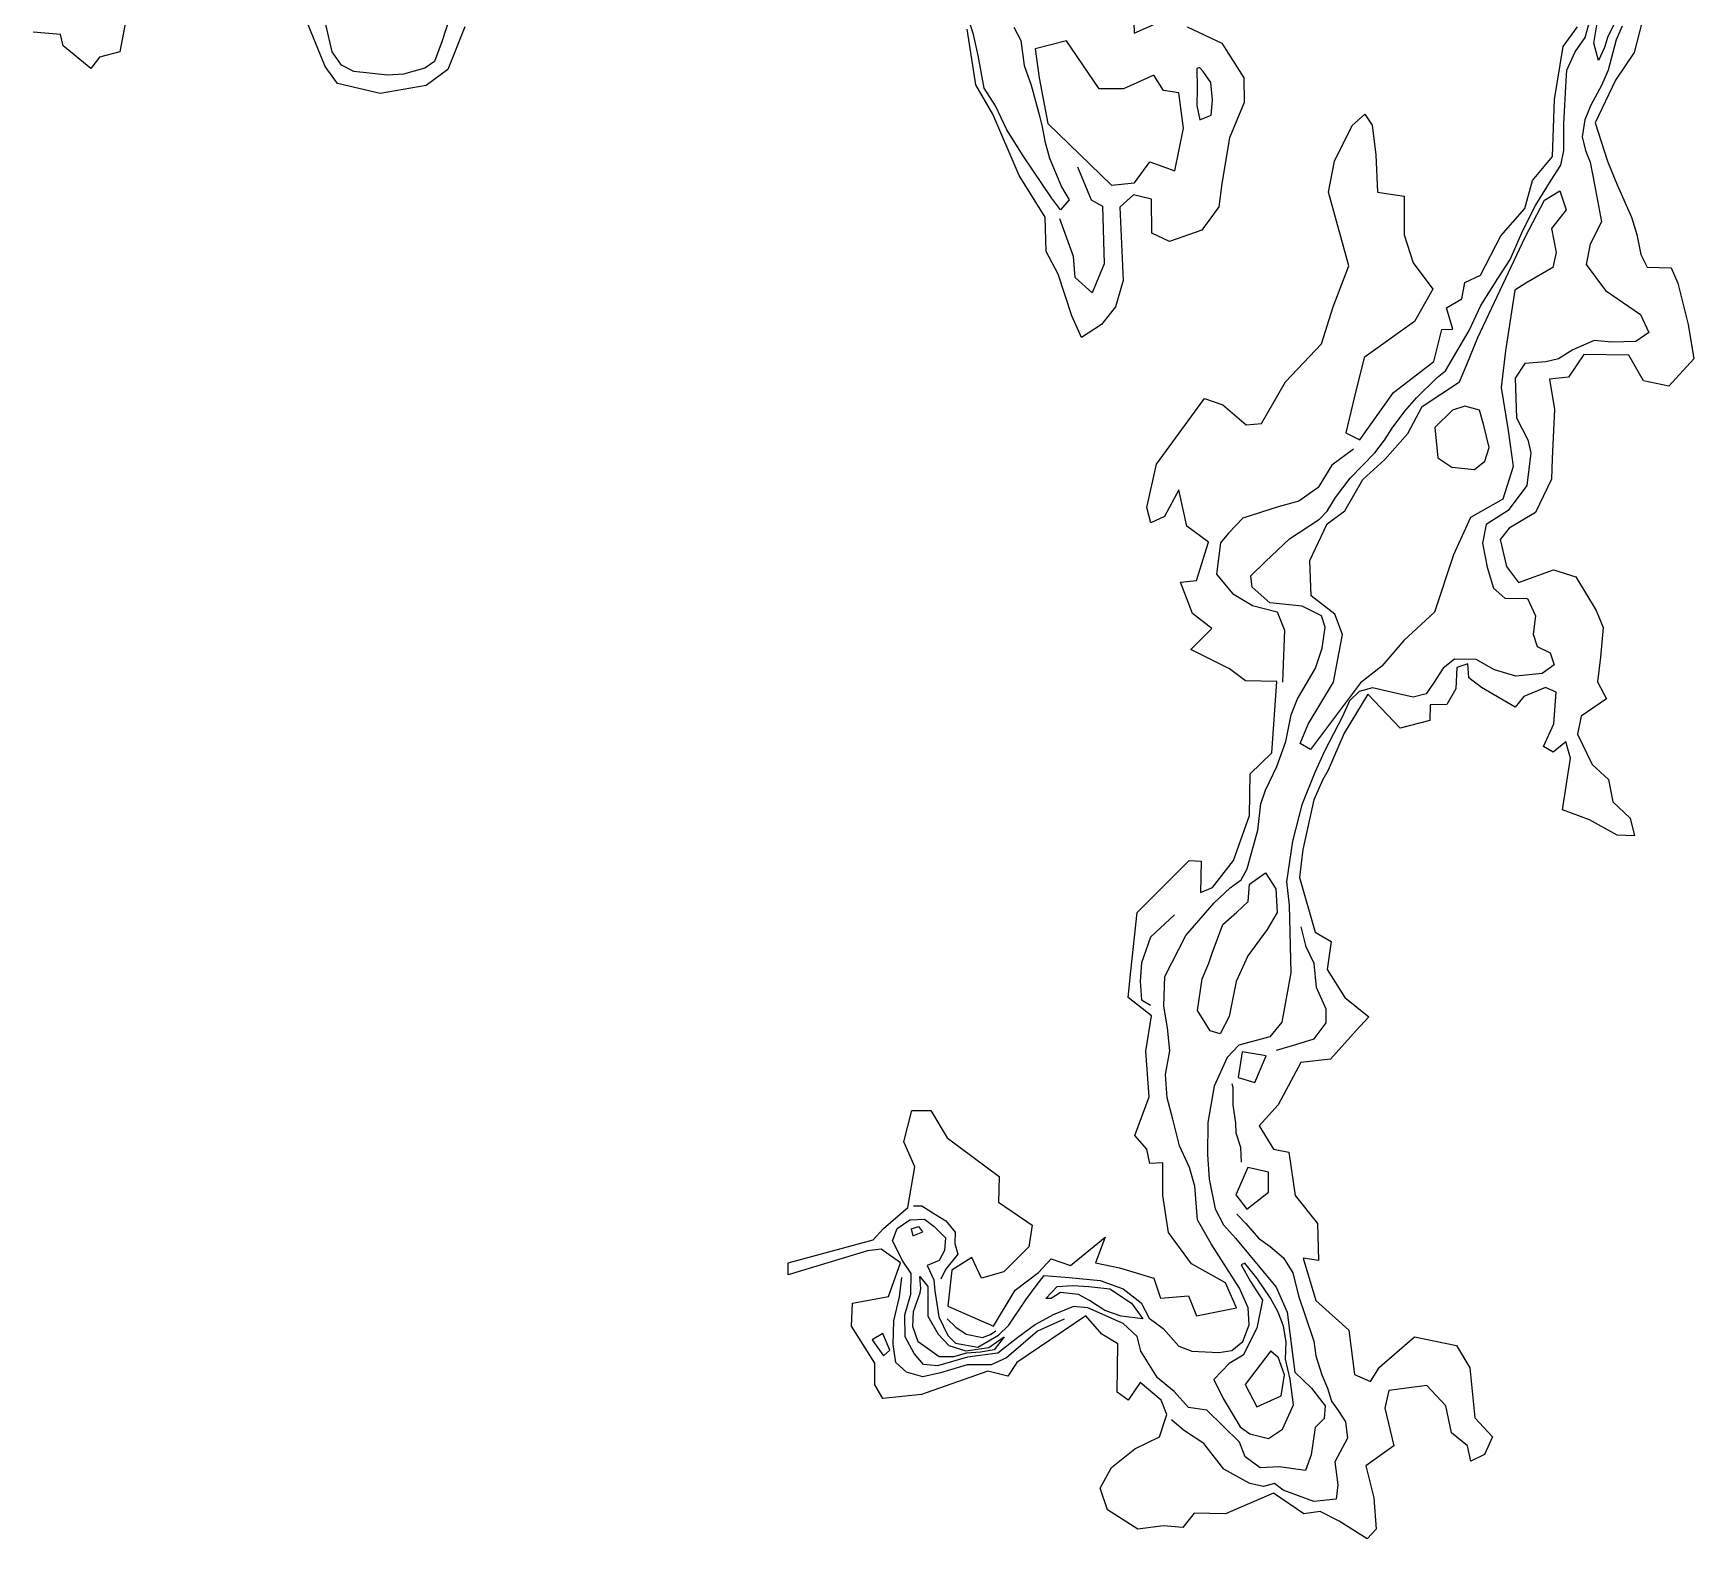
# Model space of a CAD drawing. Extents: x 582531 to 590669, y 5031971 to 5040445.
# Drawn here: x 582561 to 586004, y 5031971 to 5035094 of the extents above; entities that cross this region are included whole.
import ezdxf

# ---------------------------------------------------------------- set-up
doc = ezdxf.new("R2010")
doc.units = 0

msp = doc.modelspace()

# ---------------------------------------------------------------- linework, layer by layer
for points in [[(583456.021, 5035106.875, 240), (583421.099, 5035018.739, 240), (583421.099, 5035018.739, 240), (583376.2, 5034985.48, 240), (583376.2, 5034985.48, 240), (583280.58, 5034968.851, 240), (583280.58, 5034968.851, 240), (583192.444, 5034989.638, 240), (583192.444, 5034989.638, 240), (583166.669, 5035024.56, 240), (583166.669, 5035024.56, 240), (583118.443, 5035143.46, 240)], [(584594.514, 5035106.304, 236.952), (584609.065, 5035078.449, 236.952), (584609.065, 5035078.449, 236.952), (584616.132, 5035026.898, 236.952), (584616.132, 5035026.898, 236.952), (584630.267, 5034985.74, 236.952), (584630.267, 5034985.74, 236.952), (584647.728, 5034922.133, 236.952), (584647.728, 5034922.133, 236.952), (584653.133, 5034899.267, 236.952), (584653.133, 5034899.267, 236.952), (584658.953, 5034869.75, 236.952), (584658.953, 5034869.75, 236.952), (584668.099, 5034834.412, 236.952), (584668.099, 5034834.412, 236.952), (584693.043, 5034775.378, 236.952), (584693.043, 5034775.378, 236.952), (584709.257, 5034747.939, 236.952), (584709.257, 5034747.939, 236.952), (584691.38, 5034727.152, 236.952), (584691.38, 5034727.152, 236.952), (584672.672, 5034752.097, 236.952), (584672.672, 5034752.097, 236.952), (584613.638, 5034839.401, 236.952), (584613.638, 5034839.401, 236.952), (584579.547, 5034893.031, 236.952), (584579.547, 5034893.031, 236.952), (584556.266, 5034942.919, 236.952), (584556.266, 5034942.919, 236.952), (584532.985, 5034979.92, 236.952), (584532.985, 5034979.92, 236.952), (584520.097, 5035047.269, 236.952), (584520.097, 5035047.269, 236.952), (584510.951, 5035091.337, 236.952), (584510.951, 5035091.337, 236.952), (584493.906, 5035142.888, 236.952)], [(584842.5, 5035138.471, 240), (584844.163, 5035093.572, 240), (584844.163, 5035093.572, 240), (584890.726, 5035114.358, 240)], [(582753.427, 5035121.01, 240), (582740.955, 5035055.324, 240), (582740.955, 5035055.324, 240), (582698.55, 5035043.683, 240), (582698.55, 5035043.683, 240), (582681.089, 5035020.402, 240), (582681.089, 5035020.402, 240), (582623.718, 5035067.796, 240), (582623.718, 5035067.796, 240), (582617.897, 5035091.077, 240), (582617.897, 5035091.077, 240), (582561.357, 5035096.066, 240)], [(583424.009, 5035122.517, 236.952), (583409.043, 5035077.618, 236.952), (583409.043, 5035077.618, 236.952), (583393.245, 5035035.213, 236.952), (583393.245, 5035035.213, 236.952), (583373.29, 5035021.078, 236.952), (583373.29, 5035021.078, 236.952), (583329.222, 5035008.606, 236.952), (583329.222, 5035008.606, 236.952), (583295.963, 5035006.943, 236.952), (583295.963, 5035006.943, 236.952), (583226.119, 5035014.426, 236.952), (583226.119, 5035014.426, 236.952), (583200.343, 5035027.73, 236.952), (583200.343, 5035027.73, 236.952), (583181.22, 5035055.168, 236.952), (583181.22, 5035055.168, 236.952), (583167.916, 5035111.708, 236.952)], [(585896.807, 5035117.684, 240), (585880.177, 5035053.661, 240), (585880.177, 5035053.661, 240), (585841.93, 5034996.289, 240), (585841.93, 5034996.289, 240), (585799.525, 5034908.153, 240), (585799.525, 5034908.153, 240), (585825.3, 5034828.332, 240), (585825.3, 5034828.332, 240), (585845.255, 5034779.275, 240), (585845.255, 5034779.275, 240), (585875.188, 5034711.926, 240), (585875.188, 5034711.926, 240), (585885.998, 5034676.173, 240), (585885.998, 5034676.173, 240), (585894.312, 5034634.599, 240), (585894.312, 5034634.599, 240), (585907.616, 5034608.824, 240), (585907.616, 5034608.824, 240), (585957.504, 5034607.161, 240), (585957.504, 5034607.161, 240), (585970.808, 5034575.565, 240), (585970.808, 5034575.565, 240), (585992.426, 5034489.923, 240), (585992.426, 5034489.923, 240), (586004.067, 5034418.417, 240), (586004.067, 5034418.417, 240), (585952.515, 5034361.876, 240), (585952.515, 5034361.876, 240), (585900.133, 5034372.686, 240), (585900.133, 5034372.686, 240), (585869.368, 5034425.9, 240), (585869.368, 5034425.9, 240), (585776.243, 5034427.563, 240), (585776.243, 5034427.563, 240), (585744.647, 5034380.169, 240), (585744.647, 5034380.169, 240), (585704.737, 5034376.011, 240), (585704.737, 5034376.011, 240), (585715.546, 5034313.651, 240), (585715.546, 5034313.651, 240), (585710.557, 5034211.38, 240), (585710.557, 5034211.38, 240), (585708.894, 5034168.975, 240), (585708.894, 5034168.975, 240), (585675.635, 5034099.963, 240), (585675.635, 5034099.963, 240), (585621.59, 5034067.535, 240), (585621.59, 5034067.535, 240), (585602.466, 5034043.423, 240), (585602.466, 5034043.423, 240), (585615.769, 5033987.714, 240), (585615.769, 5033987.714, 240), (585640.713, 5033954.455, 240), (585640.713, 5033954.455, 240), (585713.051, 5033981.062, 240), (585713.051, 5033981.062, 240), (585759.614, 5033966.096, 240), (585759.614, 5033966.096, 240), (585802.019, 5033896.252, 240), (585802.019, 5033896.252, 240), (585816.154, 5033861.33, 240), (585816.154, 5033861.33, 240), (585810.334, 5033799.801, 240), (585810.334, 5033799.801, 240), (585804.513, 5033748.25, 240), (585804.513, 5033748.25, 240), (585822.806, 5033713.328, 240), (585822.806, 5033713.328, 240), (585770.423, 5033677.575, 240), (585770.423, 5033677.575, 240), (585762.94, 5033640.159, 240), (585762.94, 5033640.159, 240), (585793.704, 5033576.967, 240), (585793.704, 5033576.967, 240), (585826.963, 5033546.203, 240), (585826.963, 5033546.203, 240), (585836.109, 5033499.64, 240), (585836.109, 5033499.64, 240), (585871.863, 5033465.55, 240), (585871.863, 5033465.55, 240), (585881.009, 5033428.965, 240), (585881.009, 5033428.965, 240), (585845.255, 5033430.628, 240), (585845.255, 5033430.628, 240), (585787.884, 5033462.224, 240), (585787.884, 5033462.224, 240), (585732.175, 5033483.011, 240), (585732.175, 5033483.011, 240), (585748.805, 5033590.271, 240), (585748.805, 5033590.271, 240), (585738.827, 5033624.361, 240), (585738.827, 5033624.361, 240), (585712.22, 5033602.743, 240), (585712.22, 5033602.743, 240), (585692.265, 5033614.383, 240), (585692.265, 5033614.383, 240), (585713.883, 5033661.777, 240), (585713.883, 5033661.777, 240), (585718.872, 5033727.463, 240), (585718.872, 5033727.463, 240), (585696.422, 5033736.61, 240), (585696.422, 5033736.61, 240), (585651.523, 5033718.317, 240), (585651.523, 5033718.317, 240), (585634.062, 5033695.867, 240), (585634.062, 5033695.867, 240), (585564.218, 5033736.61, 240), (585564.218, 5033736.61, 240), (585537.611, 5033756.565, 240), (585537.611, 5033756.565, 240), (585535.948, 5033785.666, 240), (585535.948, 5033785.666, 240), (585512.667, 5033778.183, 240), (585512.667, 5033778.183, 240), (585511.004, 5033734.115, 240), (585511.004, 5033734.115, 240), (585491.88, 5033701.688, 240), (585491.88, 5033701.688, 240), (585457.79, 5033700.856, 240), (585457.79, 5033700.856, 240), (585456.958, 5033668.429, 240), (585456.958, 5033668.429, 240), (585395.429, 5033652.631, 240), (585395.429, 5033652.631, 240), (585328.08, 5033723.306, 240), (585328.08, 5033723.306, 240), (585279.023, 5033641.822, 240), (585279.023, 5033641.822, 240), (585245.764, 5033565.326, 240), (585245.764, 5033565.326, 240), (585234.955, 5033546.203, 240), (585234.955, 5033546.203, 240), (585216.663, 5033503.797, 240), (585216.663, 5033503.797, 240), (585193.382, 5033400.695, 240), (585193.382, 5033400.695, 240), (585186.73, 5033342.492, 240), (585186.73, 5033342.492, 240), (585219.157, 5033229.412, 240), (585219.157, 5033229.412, 240), (585252.416, 5033210.288, 240), (585252.416, 5033210.288, 240), (585244.101, 5033152.085, 240), (585244.101, 5033152.085, 240), (585280.686, 5033093.882, 240), (585280.686, 5033093.882, 240), (585330.574, 5033053.971, 240), (585330.574, 5033053.971, 240), (585303.967, 5033025.701, 240), (585303.967, 5033025.701, 240), (585250.753, 5032965.835, 240), (585250.753, 5032965.835, 240), (585189.224, 5032959.183, 240), (585189.224, 5032959.183, 240), (585142.662, 5032871.047, 240), (585142.662, 5032871.047, 240), (585102.751, 5032827.811, 240), (585102.751, 5032827.811, 240), (585132.684, 5032779.585, 240), (585132.684, 5032779.585, 240), (585164.28, 5032772.934, 240), (585164.28, 5032772.934, 240), (585177.584, 5032683.135, 240), (585177.584, 5032683.135, 240), (585224.146, 5032624.932, 240), (585224.146, 5032624.932, 240), (585225.809, 5032548.436, 240), (585225.809, 5032548.436, 240), (585194.213, 5032553.425, 240), (585194.213, 5032553.425, 240), (585220.82, 5032465.289, 240), (585220.82, 5032465.289, 240), (585289.001, 5032403.76, 240), (585289.001, 5032403.76, 240), (585300.641, 5032312.298, 240), (585300.641, 5032312.298, 240), (585333.9, 5032297.332, 240), (585333.9, 5032297.332, 240), (585352.193, 5032327.265, 240), (585352.193, 5032327.265, 240), (585425.362, 5032390.457, 240), (585425.362, 5032390.457, 240), (585511.835, 5032372.164, 240), (585511.835, 5032372.164, 240), (585540.105, 5032325.602, 240), (585540.105, 5032325.602, 240), (585550.083, 5032222.499, 240), (585550.083, 5032222.499, 240), (585586.668, 5032182.589, 240), (585586.668, 5032182.589, 240), (585570.038, 5032146.004, 240), (585570.038, 5032146.004, 240), (585541.768, 5032132.7, 240), (585541.768, 5032132.7, 240), (585535.116, 5032164.296, 240), (585535.116, 5032164.296, 240), (585501.858, 5032190.903, 240), (585501.858, 5032190.903, 240), (585490.217, 5032247.443, 240), (585490.217, 5032247.443, 240), (585450.306, 5032289.017, 240), (585450.306, 5032289.017, 240), (585372.148, 5032279.039, 240), (585372.148, 5032279.039, 240), (585363.833, 5032242.455, 240), (585363.833, 5032242.455, 240), (585382.126, 5032164.296, 240), (585382.126, 5032164.296, 240), (585323.923, 5032122.723, 240), (585323.923, 5032122.723, 240), (585340.552, 5032056.205, 240), (585340.552, 5032056.205, 240), (585345.541, 5031991.35, 240), (585345.541, 5031991.35, 240), (585327.249, 5031971.395, 240), (585327.249, 5031971.395, 240), (585269.045, 5032007.98, 240), (585269.045, 5032007.98, 240), (585229.135, 5032027.935, 240), (585229.135, 5032027.935, 240), (585195.876, 5032022.946, 240), (585195.876, 5032022.946, 240), (585132.684, 5032066.183, 240), (585132.684, 5032066.183, 240), (585032.907, 5032022.946, 240), (585032.907, 5032022.946, 240), (584968.053, 5032024.609, 240), (584968.053, 5032024.609, 240), (584944.771, 5031994.676, 240), (584944.771, 5031994.676, 240), (584904.861, 5031998.002, 240), (584904.861, 5031998.002, 240), (584851.647, 5031991.35, 240), (584851.647, 5031991.35, 240), (584788.455, 5032031.261, 240), (584788.455, 5032031.261, 240), (584773.488, 5032076.16, 240), (584773.488, 5032076.16, 240), (584796.769, 5032119.397, 240), (584796.769, 5032119.397, 240), (584844.995, 5032157.644, 240), (584844.995, 5032157.644, 240), (584896.546, 5032182.589, 240), (584896.546, 5032182.589, 240), (584911.513, 5032229.151, 240), (584911.513, 5032229.151, 240), (584899.872, 5032259.084, 240), (584899.872, 5032259.084, 240), (584856.635, 5032295.669, 240), (584856.635, 5032295.669, 240), (584831.691, 5032259.084, 240), (584831.691, 5032259.084, 240), (584808.41, 5032275.714, 240), (584808.41, 5032275.714, 240), (584810.073, 5032375.49, 240), (584810.073, 5032375.49, 240), (584776.814, 5032395.445, 240), (584776.814, 5032395.445, 240), (584743.555, 5032433.693, 240), (584743.555, 5032433.693, 240), (584600.542, 5032337.242, 240), (584600.542, 5032337.242, 240), (584582.25, 5032308.972, 240), (584582.25, 5032308.972, 240), (584540.676, 5032318.95, 240), (584540.676, 5032318.95, 240), (584402.652, 5032270.725, 240), (584402.652, 5032270.725, 240), (584322.83, 5032262.41, 240), (584322.83, 5032262.41, 240), (584306.201, 5032290.68, 240), (584306.201, 5032290.68, 240), (584306.201, 5032335.579, 240), (584306.201, 5032335.579, 240), (584257.976, 5032412.075, 240), (584257.976, 5032412.075, 240), (584259.639, 5032460.3, 240), (584259.639, 5032460.3, 240), (584334.471, 5032473.604, 240), (584334.471, 5032473.604, 240), (584359.415, 5032543.447, 240), (584359.415, 5032543.447, 240), (584319.505, 5032571.717, 240), (584319.505, 5032571.717, 240), (584291.235, 5032568.392, 240), (584291.235, 5032568.392, 240), (584126.603, 5032518.503, 240), (584126.603, 5032518.503, 240), (584126.603, 5032543.447, 240), (584126.603, 5032543.447, 240), (584302.875, 5032591.673, 240), (584302.875, 5032591.673, 240), (584324.493, 5032614.954, 240), (584324.493, 5032614.954, 240), (584374.382, 5032658.191, 240), (584374.382, 5032658.191, 240), (584389.348, 5032743.001, 240), (584389.348, 5032743.001, 240), (584366.067, 5032794.552, 240), (584366.067, 5032794.552, 240), (584382.696, 5032859.407, 240), (584382.696, 5032859.407, 240), (584422.607, 5032859.407, 240), (584422.607, 5032859.407, 240), (584455.866, 5032802.867, 240), (584455.866, 5032802.867, 240), (584563.957, 5032723.045, 240), (584563.957, 5032723.045, 240), (584562.294, 5032669.831, 240), (584562.294, 5032669.831, 240), (584632.138, 5032621.606, 240), (584632.138, 5032621.606, 240), (584625.486, 5032576.706, 240), (584625.486, 5032576.706, 240), (584573.935, 5032525.155, 240), (584573.935, 5032525.155, 240), (584527.373, 5032511.852, 240), (584527.373, 5032511.852, 240), (584507.417, 5032555.088, 240), (584507.417, 5032555.088, 240), (584465.844, 5032528.481, 240), (584465.844, 5032528.481, 240), (584457.529, 5032453.648, 240), (584457.529, 5032453.648, 240), (584552.317, 5032412.075, 240), (584552.317, 5032412.075, 240), (584597.216, 5032486.907, 240), (584597.216, 5032486.907, 240), (584645.442, 5032523.492, 240), (584645.442, 5032523.492, 240), (584672.049, 5032551.762, 240), (584672.049, 5032551.762, 240), (584711.959, 5032538.459, 240), (584711.959, 5032538.459, 240), (584783.466, 5032596.662, 240), (584783.466, 5032596.662, 240), (584763.511, 5032543.447, 240), (584763.511, 5032543.447, 240), (584813.399, 5032533.47, 240), (584813.399, 5032533.47, 240), (584884.905, 5032511.852, 240), (584884.905, 5032511.852, 240), (584898.209, 5032470.278, 240), (584898.209, 5032470.278, 240), (584956.412, 5032475.267, 240), (584956.412, 5032475.267, 240), (584973.041, 5032433.693, 240), (584973.041, 5032433.693, 240), (585056.189, 5032450.323, 240), (585056.189, 5032450.323, 240), (585032.907, 5032501.874, 240), (585032.907, 5032501.874, 240), (584963.064, 5032541.785, 240), (584963.064, 5032541.785, 240), (584914.838, 5032606.639, 240), (584914.838, 5032606.639, 240), (584903.198, 5032683.135, 240), (584903.198, 5032683.135, 240), (584903.198, 5032751.315, 240), (584903.198, 5032751.315, 240), (584876.591, 5032749.652, 240), (584876.591, 5032749.652, 240), (584869.939, 5032779.585, 240), (584869.939, 5032779.585, 240), (584844.995, 5032807.856, 240), (584844.995, 5032807.856, 240), (584874.928, 5032887.677, 240), (584874.928, 5032887.677, 240), (584868.276, 5032982.465, 240), (584868.276, 5032982.465, 240), (584879.917, 5033055.634, 240), (584879.917, 5033055.634, 240), (584831.691, 5033093.882, 240), (584831.691, 5033093.882, 240), (584836.68, 5033148.759, 240), (584836.68, 5033148.759, 240), (584849.984, 5033270.154, 240), (584849.984, 5033270.154, 240), (584958.075, 5033378.245, 240), (584958.075, 5033378.245, 240), (584983.019, 5033376.582, 240), (584983.019, 5033376.582, 240), (584981.356, 5033311.727, 240), (584981.356, 5033311.727, 240), (585006.3, 5033321.705, 240), (585006.3, 5033321.705, 240), (585049.537, 5033378.245, 240), (585049.537, 5033378.245, 240), (585082.796, 5033471.37, 240), (585082.796, 5033471.37, 240), (585084.459, 5033557.843, 240), (585084.459, 5033557.843, 240), (585129.358, 5033601.08, 240), (585129.358, 5033601.08, 240), (585139.336, 5033749.082, 240), (585139.336, 5033749.082, 240), (585074.481, 5033750.745, 240), (585074.481, 5033750.745, 240), (585041.222, 5033775.689, 240), (585041.222, 5033775.689, 240), (584961.401, 5033815.599, 240), (584961.401, 5033815.599, 240), (585004.637, 5033858.836, 240), (585004.637, 5033858.836, 240), (584964.727, 5033890.432, 240), (584964.727, 5033890.432, 240), (584939.783, 5033955.287, 240), (584939.783, 5033955.287, 240), (584973.041, 5033958.613, 240), (584973.041, 5033958.613, 240), (584997.986, 5034038.434, 240), (584997.986, 5034038.434, 240), (584953.086, 5034071.693, 240), (584953.086, 5034071.693, 240), (584936.457, 5034146.525, 240), (584936.457, 5034146.525, 240), (584906.524, 5034091.648, 240), (584906.524, 5034091.648, 240), (584878.254, 5034078.345, 240), (584878.254, 5034078.345, 240), (584869.939, 5034109.94, 240), (584869.939, 5034109.94, 240), (584889.894, 5034199.739, 240), (584889.894, 5034199.739, 240), (584989.671, 5034336.101, 240), (584989.671, 5034336.101, 240), (585027.919, 5034322.797, 240), (585027.919, 5034322.797, 240), (585076.144, 5034281.224, 240), (585076.144, 5034281.224, 240), (585107.74, 5034284.55, 240), (585107.74, 5034284.55, 240), (585157.628, 5034371.023, 240), (585157.628, 5034371.023, 240), (585232.461, 5034449.181, 240), (585232.461, 5034449.181, 240), (585256.573, 5034526.508, 240), (585256.573, 5034526.508, 240), (585289.001, 5034611.318, 240), (585289.001, 5034611.318, 240), (585246.596, 5034764.309, 240), (585246.596, 5034764.309, 240), (585259.068, 5034828.332, 240), (585259.068, 5034828.332, 240), (585295.653, 5034902.333, 240), (585295.653, 5034902.333, 240), (585322.26, 5034925.614, 240), (585322.26, 5034925.614, 240), (585337.226, 5034903.165, 240), (585337.226, 5034903.165, 240), (585344.709, 5034841.636, 240), (585344.709, 5034841.636, 240), (585348.035, 5034764.309, 240), (585348.035, 5034764.309, 240), (585403.744, 5034755.994, 240), (585403.744, 5034755.994, 240), (585403.744, 5034675.341, 240), (585403.744, 5034675.341, 240), (585422.036, 5034617.138, 240), (585422.036, 5034617.138, 240), (585462.778, 5034563.093, 240), (585462.778, 5034563.093, 240), (585425.362, 5034495.743, 240), (585425.362, 5034495.743, 240), (585320.597, 5034420.911, 240), (585320.597, 5034420.911, 240), (585299.81, 5034337.764, 240), (585299.81, 5034337.764, 240), (585282.349, 5034264.594, 240), (585282.349, 5034264.594, 240), (585311.451, 5034250.459, 240), (585311.451, 5034250.459, 240), (585381.294, 5034348.573, 240), (585381.294, 5034348.573, 240), (585465.273, 5034412.596, 240), (585465.273, 5034412.596, 240), (585481.902, 5034479.114, 240), (585481.902, 5034479.114, 240), (585504.352, 5034479.945, 240), (585504.352, 5034479.945, 240), (585491.048, 5034524.013, 240), (585491.048, 5034524.013, 240), (585523.476, 5034543.137, 240), (585523.476, 5034543.137, 240), (585529.296, 5034576.396, 240), (585529.296, 5034576.396, 240), (585561.724, 5034592.194, 240), (585561.724, 5034592.194, 240), (585604.129, 5034673.678, 240), (585604.129, 5034673.678, 240), (585654.017, 5034730.218, 240), (585654.017, 5034730.218, 240), (585669.815, 5034788.422, 240), (585669.815, 5034788.422, 240), (585711.389, 5034838.31, 240), (585711.389, 5034838.31, 240), (585715.546, 5034956.379, 240), (585715.546, 5034956.379, 240), (585733.007, 5035066.133, 240), (585733.007, 5035066.133, 240), (585762.94, 5035106.875, 240)], [(584718.195, 5032453.077, 236.952), (584675.998, 5032436.032, 236.952), (584675.998, 5032436.032, 236.952), (584639.413, 5032415.661, 236.952), (584639.413, 5032415.661, 236.952), (584602.413, 5032388.638, 236.952), (584602.413, 5032388.638, 236.952), (584561.255, 5032356.626, 236.952), (584561.255, 5032356.626, 236.952), (584498.063, 5032348.311, 236.952), (584498.063, 5032348.311, 236.952), (584436.119, 5032330.019, 236.952), (584436.119, 5032330.019, 236.952), (584407.017, 5032332.513, 236.952), (584407.017, 5032332.513, 236.952), (584387.893, 5032355.379, 236.952), (584387.893, 5032355.379, 236.952), (584368.769, 5032389.885, 236.952), (584368.769, 5032389.885, 236.952), (584368.354, 5032435.616, 236.952), (584368.354, 5032435.616, 236.952), (584380.826, 5032478.437, 236.952), (584380.826, 5032478.437, 236.952), (584381.657, 5032521.673, 236.952), (584381.657, 5032521.673, 236.952), (584364.196, 5032547.033, 236.952), (584364.196, 5032547.033, 236.952), (584342.578, 5032589.438, 236.952), (584342.578, 5032589.438, 236.952), (584352.556, 5032615.214, 236.952), (584352.556, 5032615.214, 236.952), (584378.747, 5032632.675, 236.952), (584378.747, 5032632.675, 236.952), (584409.511, 5032633.922, 236.952), (584409.511, 5032633.922, 236.952), (584429.051, 5032619.371, 236.952), (584429.051, 5032619.371, 236.952), (584452.748, 5032595.259, 236.952), (584452.748, 5032595.259, 236.952), (584450.669, 5032569.067, 236.952), (584450.669, 5032569.067, 236.952), (584439.86, 5032548.696, 236.952), (584439.86, 5032548.696, 236.952), (584414.5, 5032537.887, 236.952), (584414.5, 5032537.887, 236.952), (584428.635, 5032508.37, 236.952), (584428.635, 5032508.37, 236.952), (584430.298, 5032485.92, 236.952), (584430.298, 5032485.92, 236.952), (584439.029, 5032431.874, 236.952), (584439.029, 5032431.874, 236.952), (584457.737, 5032393.211, 236.952), (584457.737, 5032393.211, 236.952), (584473.119, 5032376.997, 236.952), (584473.119, 5032376.997, 236.952), (584519.681, 5032368.682, 236.952), (584519.681, 5032368.682, 236.952), (584562.918, 5032393.627, 236.952), (584562.918, 5032393.627, 236.952), (584584.121, 5032414.413, 236.952), (584584.121, 5032414.413, 236.952), (584619.042, 5032466.796, 236.952), (584619.042, 5032466.796, 236.952), (584640.661, 5032496.313, 236.952), (584640.661, 5032496.313, 236.952), (584657.29, 5032517.1, 236.952), (584657.29, 5032517.1, 236.952), (584708.841, 5032513.359, 236.952), (584708.841, 5032513.359, 236.952), (584773.696, 5032507.123, 236.952), (584773.696, 5032507.123, 236.952), (584821.09, 5032489.662, 236.952), (584821.09, 5032489.662, 236.952), (584858.091, 5032460.976, 236.952), (584858.091, 5032460.976, 236.952), (584875.136, 5032428.964, 236.952), (584875.136, 5032428.964, 236.952), (584903.821, 5032407.762, 236.952), (584903.821, 5032407.762, 236.952), (584936.665, 5032370.761, 236.952), (584936.665, 5032370.761, 236.952), (584963.272, 5032360.368, 236.952), (584963.272, 5032360.368, 236.952), (585019.396, 5032357.873, 236.952), (585019.396, 5032357.873, 236.952), (585046.003, 5032362.031, 236.952), (585046.003, 5032362.031, 236.952), (585069.284, 5032380.739, 236.952), (585069.284, 5032380.739, 236.952), (585082.588, 5032415.245, 236.952), (585082.588, 5032415.245, 236.952), (585080.093, 5032450.167, 236.952), (585080.093, 5032450.167, 236.952), (585062.217, 5032491.325, 236.952), (585062.217, 5032491.325, 236.952), (585003.598, 5032583.202, 236.952), (585003.598, 5032583.202, 236.952), (584975.328, 5032632.675, 236.952), (584975.328, 5032632.675, 236.952), (584969.923, 5032702.934, 236.952), (584969.923, 5032702.934, 236.952), (584958.699, 5032741.182, 236.952), (584958.699, 5032741.182, 236.952), (584937.912, 5032786.497, 236.952), (584937.912, 5032786.497, 236.952), (584924.193, 5032841.79, 236.952), (584924.193, 5032841.79, 236.952), (584912.136, 5032885.858, 236.952), (584912.136, 5032885.858, 236.952), (584908.81, 5032934.083, 236.952), (584908.81, 5032934.083, 236.952), (584917.956, 5032983.14, 236.952), (584917.956, 5032983.14, 236.952), (584912.968, 5033030.95, 236.952), (584912.968, 5033030.95, 236.952), (584905.484, 5033076.265, 236.952), (584905.484, 5033076.265, 236.952), (584907.563, 5033137.794, 236.952), (584907.563, 5033137.794, 236.952), (584951.215, 5033222.604, 236.952), (584951.215, 5033222.604, 236.952), (585009.418, 5033290.369, 236.952), (585009.418, 5033290.369, 236.952), (585043.093, 5033321.549, 236.952), (585043.093, 5033321.549, 236.952), (585065.543, 5033338.179, 236.952), (585065.543, 5033338.179, 236.952), (585078.015, 5033361.044, 236.952), (585078.015, 5033361.044, 236.952), (585084.251, 5033383.494, 236.952), (585084.251, 5033383.494, 236.952), (585100.465, 5033440.865, 236.952), (585100.465, 5033440.865, 236.952), (585106.285, 5033495.327, 236.952), (585106.285, 5033495.327, 236.952), (585115.847, 5033524.013, 236.952), (585115.847, 5033524.013, 236.952), (585139.959, 5033573.069, 236.952), (585139.959, 5033573.069, 236.952), (585158.252, 5033625.036, 236.952), (585158.252, 5033625.036, 236.952), (585169.061, 5033680.329, 236.952), (585169.061, 5033680.329, 236.952), (585182.78, 5033713.588, 236.952), (585182.78, 5033713.588, 236.952), (585202.736, 5033746.847, 236.952), (585202.736, 5033746.847, 236.952), (585219.781, 5033776.78, 236.952), (585219.781, 5033776.78, 236.952), (585233.5, 5033818.354, 236.952), (585233.5, 5033818.354, 236.952), (585240.152, 5033862.006, 236.952), (585240.152, 5033862.006, 236.952), (585232.253, 5033885.287, 236.952), (585232.253, 5033885.287, 236.952), (585191.926, 5033905.242, 236.952), (585191.926, 5033905.242, 236.952), (585125.409, 5033912.31, 236.952), (585125.409, 5033912.31, 236.952), (585088.824, 5033945.153, 236.952), (585088.824, 5033945.153, 236.952), (585085.914, 5033968.434, 236.952), (585085.914, 5033968.434, 236.952), (585116.263, 5033997.952, 236.952), (585116.263, 5033997.952, 236.952), (585166.151, 5034045.345, 236.952), (585166.151, 5034045.345, 236.952), (585228.095, 5034086.088, 236.952), (585228.095, 5034086.088, 236.952), (585243.893, 5034102.301, 236.952), (585243.893, 5034102.301, 236.952), (585261.354, 5034130.571, 236.952), (585261.354, 5034130.571, 236.952), (585291.703, 5034170.898, 236.952), (585291.703, 5034170.898, 236.952), (585342.839, 5034223.28, 236.952), (585342.839, 5034223.28, 236.952), (585362.794, 5034249.888, 236.952), (585362.794, 5034249.888, 236.952), (585378.592, 5034274.416, 236.952), (585378.592, 5034274.416, 236.952), (585404.783, 5034309.754, 236.952), (585404.783, 5034309.754, 236.952), (585429.312, 5034337.192, 236.952), (585429.312, 5034337.192, 236.952), (585472.132, 5034379.597, 236.952), (585472.132, 5034379.597, 236.952), (585489.178, 5034393.316, 236.952), (585489.178, 5034393.316, 236.952), (585512.875, 5034433.643, 236.952), (585512.875, 5034433.643, 236.952), (585538.234, 5034476.879, 236.952), (585538.234, 5034476.879, 236.952), (585562.763, 5034528.846, 236.952), (585562.763, 5034528.846, 236.952), (585598.1, 5034584.971, 236.952), (585598.1, 5034584.971, 236.952), (585623.46, 5034624.466, 236.952), (585623.46, 5034624.466, 236.952), (585650.067, 5034685.995, 236.952), (585650.067, 5034685.995, 236.952), (585675.843, 5034736.299, 236.952), (585675.843, 5034736.299, 236.952), (585708.27, 5034789.097, 236.952), (585708.27, 5034789.097, 236.952), (585728.226, 5034819.862, 236.952), (585728.226, 5034819.862, 236.952), (585734.878, 5034850.21, 236.952), (585734.878, 5034850.21, 236.952), (585734.878, 5034905.503, 236.952), (585734.878, 5034905.503, 236.952), (585739.451, 5034995.302, 236.952), (585739.451, 5034995.302, 236.952), (585741.114, 5035017.336, 236.952), (585741.114, 5035017.336, 236.952), (585758.159, 5035054.752, 236.952), (585758.159, 5035054.752, 236.952), (585778.946, 5035085.101, 236.952), (585778.946, 5035085.101, 236.952), (585789.339, 5035122.102, 236.952)], [(584953.918, 5035106.875, 240), (585025.424, 5035072.785, 240), (585025.424, 5035072.785, 240), (585071.155, 5035001.278, 240), (585071.155, 5035001.278, 240), (585071.987, 5034949.727, 240), (585071.987, 5034949.727, 240), (585041.222, 5034876.558, 240), (585041.222, 5034876.558, 240), (585025.424, 5034781.77, 240), (585025.424, 5034781.77, 240), (585019.604, 5034733.544, 240), (585019.604, 5034733.544, 240), (584983.851, 5034685.319, 240), (584983.851, 5034685.319, 240), (584917.333, 5034662.038, 240), (584917.333, 5034662.038, 240), (584880.748, 5034678.667, 240), (584880.748, 5034678.667, 240), (584879.917, 5034749.342, 240), (584879.917, 5034749.342, 240), (584842.5, 5034758.489, 240), (584842.5, 5034758.489, 240), (584814.23, 5034732.713, 240), (584814.23, 5034732.713, 240), (584821.298, 5034580.554, 240), (584821.298, 5034580.554, 240), (584805.5, 5034526.508, 240), (584805.5, 5034526.508, 240), (584776.398, 5034489.923, 240), (584776.398, 5034489.923, 240), (584734.825, 5034462.485, 240), (584734.825, 5034462.485, 240), (584714.869, 5034507.384, 240), (584714.869, 5034507.384, 240), (584686.599, 5034593.857, 240), (584686.599, 5034593.857, 240), (584661.655, 5034641.251, 240), (584661.655, 5034641.251, 240), (584659.161, 5034711.926, 240), (584659.161, 5034711.926, 240), (584605.115, 5034798.399, 240), (584605.115, 5034798.399, 240), (584551.07, 5034925.614, 240), (584551.07, 5034925.614, 240), (584515.316, 5034986.312, 240), (584515.316, 5034986.312, 240), (584497.855, 5035101.886, 240)], [(585855.649, 5035108.382, 236.952), (585843.177, 5035079.696, 236.952), (585843.177, 5035079.696, 236.952), (585826.547, 5035016.92, 236.952), (585826.547, 5035016.92, 236.952), (585812.828, 5034984.909, 236.952), (585812.828, 5034984.909, 236.952), (585790.794, 5034944.167, 236.952), (585790.794, 5034944.167, 236.952), (585778.322, 5034913.818, 236.952), (585778.322, 5034913.818, 236.952), (585772.502, 5034878.48, 236.952), (585772.502, 5034878.48, 236.952), (585779.569, 5034850.626, 236.952), (585779.569, 5034850.626, 236.952), (585789.547, 5034826.098, 236.952), (585789.547, 5034826.098, 236.952), (585798.277, 5034779.951, 236.952), (585798.277, 5034779.951, 236.952), (585812.828, 5034702.624, 236.952), (585812.828, 5034702.624, 236.952), (585789.131, 5034656.477, 236.952), (585789.131, 5034656.477, 236.952), (585780.816, 5034614.072, 236.952), (585780.816, 5034614.072, 236.952), (585820.727, 5034560.442, 236.952), (585820.727, 5034560.442, 236.952), (585893.481, 5034510.554, 236.952), (585893.481, 5034510.554, 236.952), (585910.942, 5034473.138, 236.952), (585910.942, 5034473.138, 236.952), (585883.919, 5034454.43, 236.952), (585883.919, 5034454.43, 236.952), (585834.446, 5034452.767, 236.952), (585834.446, 5034452.767, 236.952), (585797.446, 5034456.508, 236.952), (585797.446, 5034456.508, 236.952), (585752.962, 5034437.384, 236.952), (585752.962, 5034437.384, 236.952), (585723.445, 5034418.261, 236.952), (585723.445, 5034418.261, 236.952), (585697.669, 5034412.025, 236.952), (585697.669, 5034412.025, 236.952), (585654.017, 5034408.699, 236.952), (585654.017, 5034408.699, 236.952), (585634.062, 5034378.35, 236.952), (585634.062, 5034378.35, 236.952), (585636.556, 5034296.034, 236.952), (585636.556, 5034296.034, 236.952), (585659.837, 5034250.303, 236.952), (585659.837, 5034250.303, 236.952), (585666.073, 5034223.28, 236.952), (585666.073, 5034223.28, 236.952), (585658.174, 5034155.516, 236.952), (585658.174, 5034155.516, 236.952), (585619.095, 5034103.549, 236.952), (585619.095, 5034103.549, 236.952), (585573.78, 5034074.863, 236.952), (585573.78, 5034074.863, 236.952), (585565.881, 5034035.784, 236.952), (585565.881, 5034035.784, 236.952), (585575.443, 5033986.311, 236.952), (585575.443, 5033986.311, 236.952), (585588.746, 5033943.074, 236.952), (585588.746, 5033943.074, 236.952), (585612.443, 5033921.872, 236.952), (585612.443, 5033921.872, 236.952), (585659.422, 5033921.456, 236.952), (585659.422, 5033921.456, 236.952), (585676.051, 5033885.287, 236.952), (585676.051, 5033885.287, 236.952), (585671.062, 5033847.455, 236.952), (585671.062, 5033847.455, 236.952), (585679.377, 5033821.68, 236.952), (585679.377, 5033821.68, 236.952), (585706.4, 5033808.792, 236.952), (585706.4, 5033808.792, 236.952), (585714.714, 5033783.848, 236.952), (585714.714, 5033783.848, 236.952), (585689.77, 5033765.971, 236.952), (585689.77, 5033765.971, 236.952), (585635.309, 5033760.151, 236.952), (585635.309, 5033760.151, 236.952), (585590.825, 5033773.454, 236.952), (585590.825, 5033773.454, 236.952), (585552.577, 5033794.657, 236.952), (585552.577, 5033794.657, 236.952), (585507.678, 5033795.904, 236.952), (585507.678, 5033795.904, 236.952), (585484.812, 5033776.78, 236.952), (585484.812, 5033776.78, 236.952), (585466.104, 5033747.679, 236.952), (585466.104, 5033747.679, 236.952), (585449.059, 5033723.982, 236.952), (585449.059, 5033723.982, 236.952), (585422.452, 5033716.498, 236.952), (585422.452, 5033716.498, 236.952), (585376.721, 5033727.307, 236.952), (585376.721, 5033727.307, 236.952), (585338.058, 5033736.454, 236.952), (585338.058, 5033736.454, 236.952), (585310.203, 5033728.555, 236.952), (585310.203, 5033728.555, 236.952), (585290.248, 5033709.015, 236.952), (585290.248, 5033709.015, 236.952), (585275.697, 5033676.588, 236.952), (585275.697, 5033676.588, 236.952), (585238.697, 5033604.665, 236.952), (585238.697, 5033604.665, 236.952), (585218.326, 5033560.597, 236.952), (585218.326, 5033560.597, 236.952), (585191.303, 5033493.664, 236.952), (585191.303, 5033493.664, 236.952), (585172.179, 5033418, 236.952), (585172.179, 5033418, 236.952), (585159.707, 5033334.021, 236.952), (585159.707, 5033334.021, 236.952), (585165.111, 5033285.38, 236.952), (585165.111, 5033285.38, 236.952), (585168.437, 5033144.861, 236.952), (585168.437, 5033144.861, 236.952), (585149.729, 5033043.006, 236.952), (585149.729, 5033043.006, 236.952), (585125.201, 5033012.242, 236.952), (585125.201, 5033012.242, 236.952), (585061.178, 5032994.781, 236.952), (585061.178, 5032994.781, 236.952), (585036.649, 5032969.837, 236.952), (585036.649, 5032969.837, 236.952), (585010.042, 5032910.386, 236.952), (585010.042, 5032910.386, 236.952), (584996.738, 5032834.722, 236.952), (584996.738, 5032834.722, 236.952), (584995.907, 5032768.62, 236.952), (584995.907, 5032768.62, 236.952), (584999.649, 5032717.485, 236.952), (584999.649, 5032717.485, 236.952), (585011.705, 5032655.54, 236.952), (585011.705, 5032655.54, 236.952), (585028.75, 5032622.697, 236.952), (585028.75, 5032622.697, 236.952), (585053.694, 5032594.843, 236.952), (585053.694, 5032594.843, 236.952), (585138.504, 5032492.987, 236.952), (585138.504, 5032492.987, 236.952), (585160.954, 5032441.436, 236.952), (585160.954, 5032441.436, 236.952), (585172.179, 5032354.132, 236.952), (585172.179, 5032354.132, 236.952), (585176.752, 5032317.131, 236.952), (585176.752, 5032317.131, 236.952), (585211.258, 5032283.457, 236.952), (585211.258, 5032283.457, 236.952), (585239.944, 5032247.288, 236.952), (585239.944, 5032247.288, 236.952), (585237.45, 5032220.68, 236.952), (585237.45, 5032220.68, 236.952), (585219.157, 5032202.388, 236.952), (585219.157, 5032202.388, 236.952), (585210.842, 5032145.848, 236.952), (585210.842, 5032145.848, 236.952), (585198.786, 5032113.005, 236.952), (585198.786, 5032113.005, 236.952), (585144.325, 5032120.904, 236.952), (585144.325, 5032120.904, 236.952), (585104.83, 5032118.825, 236.952), (585104.83, 5032118.825, 236.952), (585073.65, 5032141.275, 236.952), (585073.65, 5032141.275, 236.952), (585062.009, 5032172.039, 236.952), (585062.009, 5032172.039, 236.952), (584994.244, 5032238.141, 236.952), (584994.244, 5032238.141, 236.952), (584956.412, 5032243.962, 236.952), (584956.412, 5032243.962, 236.952), (584926.479, 5032276.805, 236.952), (584926.479, 5032276.805, 236.952), (584891.973, 5032305.491, 236.952), (584891.973, 5032305.491, 236.952), (584857.883, 5032360.368, 236.952), (584857.883, 5032360.368, 236.952), (584850.399, 5032391.132, 236.952), (584850.399, 5032391.132, 236.952), (584820.882, 5032418.155, 236.952), (584820.882, 5032418.155, 236.952), (584748.128, 5032450.167, 236.952), (584748.128, 5032450.167, 236.952), (584718.195, 5032453.077, 236.952)], [(585838.617, 5035110.947, 233.904), (585826.145, 5035086.835, 233.904), (585826.145, 5035086.835, 233.904), (585819.286, 5035063.761, 233.904), (585819.286, 5035063.761, 233.904), (585806.813, 5035037.154, 233.904), (585806.813, 5035037.154, 233.904), (585796.836, 5035073.115, 233.904), (585796.836, 5035073.115, 233.904), (585803.903, 5035114.273, 233.904)], [(584703.437, 5035077.93, 240), (584638.582, 5035061.3, 240), (584638.582, 5035061.3, 240), (584646.897, 5035001.434, 240), (584646.897, 5035001.434, 240), (584665.189, 5034906.646, 240), (584665.189, 5034906.646, 240), (584796.562, 5034778.6, 240), (584796.562, 5034778.6, 240), (584844.787, 5034783.589, 240), (584844.787, 5034783.589, 240), (584876.383, 5034826.825, 240), (584876.383, 5034826.825, 240), (584927.934, 5034808.533, 240), (584927.934, 5034808.533, 240), (584946.227, 5034896.669, 240), (584946.227, 5034896.669, 240), (584936.249, 5034969.838, 240), (584936.249, 5034969.838, 240), (584904.653, 5034974.827, 240), (584904.653, 5034974.827, 240), (584884.698, 5035006.423, 240), (584884.698, 5035006.423, 240), (584821.506, 5034978.153, 240), (584821.506, 5034978.153, 240), (584771.617, 5034978.153, 240), (584771.617, 5034978.153, 240), (584703.437, 5035077.93, 240)], [(584977.784, 5035021.928, 238.476), (584973.627, 5035020.265, 238.476), (584973.627, 5035020.265, 238.476), (584974.458, 5034979.523, 238.476), (584974.458, 5034979.523, 238.476), (584973.627, 5034943.77, 238.476), (584973.627, 5034943.77, 238.476), (584980.278, 5034913.837, 238.476), (584980.278, 5034913.837, 238.476), (585003.56, 5034923.814, 238.476), (585003.56, 5034923.814, 238.476), (585006.054, 5034955.41, 238.476), (585006.054, 5034955.41, 238.476), (585002.728, 5034991.163, 238.476), (585002.728, 5034991.163, 238.476), (584986.93, 5035014.445, 238.476), (584986.93, 5035014.445, 238.476), (584980.278, 5035021.928, 238.476), (584980.278, 5035021.928, 238.476), (584977.784, 5035021.928, 238.476)], [(584726.576, 5034816.606, 238.476), (584754.846, 5034748.426, 238.476), (584754.846, 5034748.426, 238.476), (584778.127, 5034735.122, 238.476), (584778.127, 5034735.122, 238.476), (584781.453, 5034615.39, 238.476), (584781.453, 5034615.39, 238.476), (584756.509, 5034555.524, 238.476), (584756.509, 5034555.524, 238.476), (584721.587, 5034587.12, 238.476), (584721.587, 5034587.12, 238.476), (584718.261, 5034630.357, 238.476), (584718.261, 5034630.357, 238.476), (584689.991, 5034708.515, 238.476)], [(585250.663, 5033663.303, 233.904), (585209.089, 5033608.426, 233.904), (585209.089, 5033608.426, 233.904), (585188.302, 5033620.898, 233.904), (585188.302, 5033620.898, 233.904), (585204.932, 5033660.808, 233.904), (585204.932, 5033660.808, 233.904), (585257.315, 5033748.113, 233.904), (585257.315, 5033748.113, 233.904), (585275.607, 5033847.058, 233.904), (585275.607, 5033847.058, 233.904), (585259.809, 5033888.632, 233.904), (585259.809, 5033888.632, 233.904), (585210.752, 5033926.879, 233.904), (585210.752, 5033926.879, 233.904), (585208.258, 5034000.049, 233.904), (585208.258, 5034000.049, 233.904), (585219.898, 5034024.993, 233.904), (585219.898, 5034024.993, 233.904), (585244.011, 5034076.544, 233.904), (585244.011, 5034076.544, 233.904), (585280.596, 5034103.151, 233.904), (585280.596, 5034103.151, 233.904), (585318.012, 5034168.006, 233.904), (585318.012, 5034168.006, 233.904), (585363.743, 5034209.58, 233.904), (585363.743, 5034209.58, 233.904), (585411.137, 5034263.626, 233.904), (585411.137, 5034263.626, 233.904), (585441.07, 5034319.334, 233.904), (585441.07, 5034319.334, 233.904), (585518.397, 5034370.885, 233.904), (585518.397, 5034370.885, 233.904), (585533.363, 5034406.639, 233.904), (585533.363, 5034406.639, 233.904), (585556.644, 5034462.347, 233.904), (585556.644, 5034462.347, 233.904), (585654.758, 5034671.047, 233.904), (585654.758, 5034671.047, 233.904), (585694.669, 5034747.542, 233.904), (585694.669, 5034747.542, 233.904), (585726.265, 5034766.666, 233.904), (585726.265, 5034766.666, 233.904), (585739.568, 5034727.587, 233.904), (585739.568, 5034727.587, 233.904), (585708.804, 5034688.508, 233.904), (585708.804, 5034688.508, 233.904), (585718.781, 5034638.619, 233.904), (585718.781, 5034638.619, 233.904), (585712.13, 5034607.855, 233.904), (585712.13, 5034607.855, 233.904), (585655.59, 5034575.427, 233.904), (585655.59, 5034575.427, 233.904), (585633.14, 5034560.461, 233.904), (585633.14, 5034560.461, 233.904), (585614.016, 5034434.909, 233.904), (585614.016, 5034434.909, 233.904), (585604.87, 5034359.245, 233.904), (585604.87, 5034359.245, 233.904), (585619.005, 5034269.446, 233.904), (585619.005, 5034269.446, 233.904), (585629.814, 5034195.445, 233.904), (585629.814, 5034195.445, 233.904), (585608.196, 5034127.264, 233.904), (585608.196, 5034127.264, 233.904), (585540.846, 5034089.016, 233.904), (585540.846, 5034089.016, 233.904), (585505.925, 5034011.69, 233.904), (585505.925, 5034011.69, 233.904), (585466.845, 5033892.789, 233.904), (585466.845, 5033892.789, 233.904), (585402.822, 5033834.586, 233.904), (585402.822, 5033834.586, 233.904), (585357.091, 5033781.372, 233.904), (585357.091, 5033781.372, 233.904), (585313.023, 5033746.45, 233.904), (585313.023, 5033746.45, 233.904), (585250.663, 5033663.303, 233.904)], [(585503.846, 5034311.851, 230.856), (585467.261, 5034276.098, 230.856), (585467.261, 5034276.098, 230.856), (585473.081, 5034212.906, 230.856), (585473.081, 5034212.906, 230.856), (585502.183, 5034193.782, 230.856), (585502.183, 5034193.782, 230.856), (585549.577, 5034188.793, 230.856), (585549.577, 5034188.793, 230.856), (585571.195, 5034206.254, 230.856), (585571.195, 5034206.254, 230.856), (585579.51, 5034234.524, 230.856), (585579.51, 5034234.524, 230.856), (585568.701, 5034280.255, 230.856), (585568.701, 5034280.255, 230.856), (585559.555, 5034311.851, 230.856), (585559.555, 5034311.851, 230.856), (585529.622, 5034320.166, 230.856)], [(585529.622, 5034320.166, 230.856), (585503.846, 5034311.851, 230.856)], [(585298.628, 5034231.25, 238.476), (585253.729, 5034197.991, 238.476), (585253.729, 5034197.991, 238.476), (585225.459, 5034151.429, 238.476), (585225.459, 5034151.429, 238.476), (585185.548, 5034123.159, 238.476), (585185.548, 5034123.159, 238.476), (585142.312, 5034111.518, 238.476), (585142.312, 5034111.518, 238.476), (585069.142, 5034088.237, 238.476), (585069.142, 5034088.237, 238.476), (585039.209, 5034056.641, 238.476), (585039.209, 5034056.641, 238.476), (585022.58, 5034036.686, 238.476), (585022.58, 5034036.686, 238.476), (585014.265, 5033971.831, 238.476), (585014.265, 5033971.831, 238.476), (585047.524, 5033931.92, 238.476), (585047.524, 5033931.92, 238.476), (585089.097, 5033906.976, 238.476), (585089.097, 5033906.976, 238.476), (585140.649, 5033893.673, 238.476), (585140.649, 5033893.673, 238.476), (585155.615, 5033855.425, 238.476), (585155.615, 5033855.425, 238.476), (585152.289, 5033767.289, 238.476), (585152.289, 5033767.289, 238.476), (585151.042, 5033747.749, 238.476)], [(584984.592, 5033132.824, 233.904), (584998.727, 5033165.251, 233.904), (584998.727, 5033165.251, 233.904), (585005.379, 5033186.038, 233.904), (585005.379, 5033186.038, 233.904), (585027.828, 5033245.072, 233.904), (585027.828, 5033245.072, 233.904), (585056.93, 5033270.848, 233.904), (585056.93, 5033270.848, 233.904), (585080.211, 5033293.298, 233.904), (585080.211, 5033293.298, 233.904), (585082.705, 5033329.051, 233.904), (585082.705, 5033329.051, 233.904), (585115.964, 5033352.332, 233.904), (585115.964, 5033352.332, 233.904), (585137.583, 5033319.073, 233.904), (585137.583, 5033319.073, 233.904), (585140.077, 5033270.017, 233.904), (585140.077, 5033270.017, 233.904), (585119.29, 5033235.095, 233.904), (585119.29, 5033235.095, 233.904), (585079.38, 5033180.218, 233.904), (585079.38, 5033180.218, 233.904), (585055.267, 5033127.003, 233.904), (585055.267, 5033127.003, 233.904), (585041.132, 5033054.665, 233.904), (585041.132, 5033054.665, 233.904), (585022.008, 5033018.912, 233.904), (585022.008, 5033018.912, 233.904), (585001.221, 5033024.732, 233.904), (585001.221, 5033024.732, 233.904), (584975.446, 5033067.138, 233.904), (584975.446, 5033067.138, 233.904), (584984.592, 5033132.824, 233.904)], [(584927.584, 5033265.703, 238.476), (584877.696, 5033219.141, 238.476), (584877.696, 5033219.141, 238.476), (584859.403, 5033165.927, 238.476), (584859.403, 5033165.927, 238.476), (584856.077, 5033127.679, 238.476), (584856.077, 5033127.679, 238.476), (584859.403, 5033089.431, 238.476), (584859.403, 5033089.431, 238.476), (584877.696, 5033077.791, 238.476)], [(585138.778, 5032984.666, 238.476), (585178.688, 5032996.306, 238.476), (585178.688, 5032996.306, 238.476), (585216.936, 5033007.947, 238.476), (585216.936, 5033007.947, 238.476), (585241.88, 5033041.206, 238.476), (585241.88, 5033041.206, 238.476), (585241.88, 5033069.476, 238.476), (585241.88, 5033069.476, 238.476), (585221.925, 5033114.376, 238.476), (585221.925, 5033114.376, 238.476), (585216.936, 5033164.264, 238.476), (585216.936, 5033164.264, 238.476), (585200.307, 5033199.186, 238.476), (585200.307, 5033199.186, 238.476), (585190.329, 5033240.759, 238.476)], [(585117.51, 5032972.643, 240), (585067.621, 5032980.958, 240), (585067.621, 5032980.958, 240), (585059.307, 5032927.743, 240), (585059.307, 5032927.743, 240), (585094.229, 5032917.766, 240), (585094.229, 5032917.766, 240), (585117.51, 5032972.643, 240)], [(585066.44, 5032752.685, 238.476), (585064.777, 5032782.618, 238.476), (585064.777, 5032782.618, 238.476), (585055.631, 5032812.551, 238.476), (585055.631, 5032812.551, 238.476), (585054.799, 5032834.169, 238.476), (585054.799, 5032834.169, 238.476), (585048.979, 5032870.754, 238.476), (585048.979, 5032870.754, 238.476), (585048.979, 5032907.339, 238.476), (585048.979, 5032907.339, 238.476), (585047.316, 5032914.822, 238.476)], [(585122.499, 5032731.516, 240), (585079.262, 5032741.494, 240), (585079.262, 5032741.494, 240), (585054.318, 5032684.954, 240), (585054.318, 5032684.954, 240), (585077.599, 5032655.021, 240), (585077.599, 5032655.021, 240), (585122.499, 5032689.942, 240), (585122.499, 5032689.942, 240), (585122.499, 5032731.516, 240)], [(584386.296, 5032662.055, 238.476), (584403.757, 5032662.055, 238.476), (584403.757, 5032662.055, 238.476), (584426.206, 5032647.088, 238.476), (584426.206, 5032647.088, 238.476), (584453.645, 5032630.459, 238.476), (584453.645, 5032630.459, 238.476), (584472.769, 5032607.178, 238.476), (584472.769, 5032607.178, 238.476), (584471.937, 5032583.896, 238.476), (584471.937, 5032583.896, 238.476), (584478.589, 5032561.447, 238.476), (584478.589, 5032561.447, 238.476), (584452.814, 5032529.851, 238.476), (584452.814, 5032529.851, 238.476), (584442.836, 5032509.895, 238.476)], [(585056.462, 5032644.594, 238.476), (585075.586, 5032625.47, 238.476), (585075.586, 5032625.47, 238.476), (585101.362, 5032594.706, 238.476), (585101.362, 5032594.706, 238.476), (585125.474, 5032577.245, 238.476), (585125.474, 5032577.245, 238.476), (585153.744, 5032553.963, 238.476), (585153.744, 5032553.963, 238.476), (585172.868, 5032523.199, 238.476), (585172.868, 5032523.199, 238.476), (585184.509, 5032474.974, 238.476), (585184.509, 5032474.974, 238.476), (585197.812, 5032436.726, 238.476), (585197.812, 5032436.726, 238.476), (585216.105, 5032381.017, 238.476), (585216.105, 5032381.017, 238.476), (585220.262, 5032351.084, 238.476), (585220.262, 5032351.084, 238.476), (585232.734, 5032311.174, 238.476), (585232.734, 5032311.174, 238.476), (585244.375, 5032283.735, 238.476), (585244.375, 5032283.735, 238.476), (585252.689, 5032257.128, 238.476), (585252.689, 5032257.128, 238.476), (585266.824, 5032237.173, 238.476), (585266.824, 5032237.173, 238.476), (585281.791, 5032213.891, 238.476), (585281.791, 5032213.891, 238.476), (585285.948, 5032179.801, 238.476), (585285.948, 5032179.801, 238.476), (585260.173, 5032130.744, 238.476), (585260.173, 5032130.744, 238.476), (585265.993, 5032083.35, 238.476), (585265.993, 5032083.35, 238.476), (585262.667, 5032053.417, 238.476), (585262.667, 5032053.417, 238.476), (585216.105, 5032048.429, 238.476), (585216.105, 5032048.429, 238.476), (585152.913, 5032072.541, 238.476), (585152.913, 5032072.541, 238.476), (585134.62, 5032085.845, 238.476), (585134.62, 5032085.845, 238.476), (585112.171, 5032080.024, 238.476), (585112.171, 5032080.024, 238.476), (585083.901, 5032085.845, 238.476), (585083.901, 5032085.845, 238.476), (585029.855, 5032115.778, 238.476), (585029.855, 5032115.778, 238.476), (584988.281, 5032168.992, 238.476), (584988.281, 5032168.992, 238.476), (584945.876, 5032196.431, 238.476), (584945.876, 5032196.431, 238.476), (584920.932, 5032218.049, 238.476)], [(584381.775, 5032614.401, 233.904), (584384.685, 5032599.435, 233.904), (584384.685, 5032599.435, 233.904), (584405.472, 5032608.165, 233.904), (584405.472, 5032608.165, 233.904), (584397.573, 5032618.974, 233.904)], [(584381.775, 5032614.401, 233.904), (584397.573, 5032618.974, 233.904)], [(585065.868, 5032539.361, 233.904), (585084.992, 5032505.27, 233.904), (585084.992, 5032505.27, 233.904), (585109.936, 5032466.191, 233.904), (585109.936, 5032466.191, 233.904), (585098.296, 5032407.988, 233.904), (585098.296, 5032407.988, 233.904), (585070.025, 5032352.28, 233.904), (585070.025, 5032352.28, 233.904), (585040.924, 5032334.819, 233.904), (585040.924, 5032334.819, 233.904), (585009.328, 5032301.56, 233.904), (585009.328, 5032301.56, 233.904), (585028.452, 5032262.481, 233.904), (585028.452, 5032262.481, 233.904), (585063.374, 5032203.446, 233.904), (585063.374, 5032203.446, 233.904), (585083.329, 5032189.311, 233.904), (585083.329, 5032189.311, 233.904), (585122.408, 5032179.333, 233.904), (585122.408, 5032179.333, 233.904), (585151.51, 5032198.457, 233.904), (585151.51, 5032198.457, 233.904), (585173.959, 5032249.177, 233.904), (585173.959, 5032249.177, 233.904), (585167.308, 5032302.391, 233.904), (585167.308, 5032302.391, 233.904), (585157.33, 5032343.965, 233.904), (585157.33, 5032343.965, 233.904), (585158.993, 5032379.718, 233.904), (585158.993, 5032379.718, 233.904), (585153.173, 5032412.146, 233.904), (585153.173, 5032412.146, 233.904), (585142.364, 5032441.247, 233.904), (585142.364, 5032441.247, 233.904), (585126.566, 5032470.349, 233.904), (585126.566, 5032470.349, 233.904), (585099.127, 5032511.091, 233.904), (585099.127, 5032511.091, 233.904), (585073.351, 5032542.687, 233.904), (585073.351, 5032542.687, 233.904), (585065.868, 5032539.361, 233.904)], [(584698.929, 5032426.748, 238.476), (584643.221, 5032401.804, 238.476), (584643.221, 5032401.804, 238.476), (584579.197, 5032346.927, 238.476), (584579.197, 5032346.927, 238.476), (584547.601, 5032331.96, 238.476), (584547.601, 5032331.96, 238.476), (584497.713, 5032331.96, 238.476), (584497.713, 5032331.96, 238.476), (584442.004, 5032315.331, 238.476), (584442.004, 5032315.331, 238.476), (584405.42, 5032307.016, 238.476), (584405.42, 5032307.016, 238.476), (584372.161, 5032316.994, 238.476), (584372.161, 5032316.994, 238.476), (584349.711, 5032336.949, 238.476), (584349.711, 5032336.949, 238.476), (584343.891, 5032374.366, 238.476), (584343.891, 5032374.366, 238.476), (584345.554, 5032423.422, 238.476), (584345.554, 5032423.422, 238.476), (584357.194, 5032473.311, 238.476), (584357.194, 5032473.311, 238.476), (584362.183, 5032513.221, 238.476)], [(584401.522, 5032490.304, 233.904), (584399.443, 5032515.248, 233.904), (584399.443, 5032515.248, 233.904), (584416.073, 5032494.461, 233.904), (584416.073, 5032494.461, 233.904), (584416.073, 5032432.932, 233.904), (584416.073, 5032432.932, 233.904), (584437.691, 5032395.516, 233.904), (584437.691, 5032395.516, 233.904), (584459.309, 5032372.235, 233.904), (584459.309, 5032372.235, 233.904), (584495.063, 5032361.426, 233.904), (584495.063, 5032361.426, 233.904), (584542.457, 5032368.078, 233.904), (584542.457, 5032368.078, 233.904), (584574.053, 5032390.527, 233.904), (584574.053, 5032390.527, 233.904), (584553.474, 5032363.504, 233.904), (584553.474, 5032363.504, 233.904), (584525.619, 5032358.723, 233.904), (584525.619, 5032358.723, 233.904), (584496.102, 5032356.229, 233.904), (584496.102, 5032356.229, 233.904), (584469.495, 5032348.538, 233.904), (584469.495, 5032348.538, 233.904), (584439.77, 5032348.954, 233.904), (584439.77, 5032348.954, 233.904), (584395.702, 5032379.926, 233.904), (584395.702, 5032379.926, 233.904), (584385.308, 5032411.73, 233.904), (584385.308, 5032411.73, 233.904), (584386.348, 5032442.494, 233.904), (584386.348, 5032442.494, 233.904), (584400.067, 5032481.573, 233.904), (584400.067, 5032481.573, 233.904), (584401.522, 5032490.304, 233.904)], [(584671.75, 5032469.517, 233.904), (584660.941, 5032469.933, 233.904), (584660.941, 5032469.933, 233.904), (584684.223, 5032494.461, 233.904), (584684.223, 5032494.461, 233.904), (584716.65, 5032496.956, 233.904), (584716.65, 5032496.956, 233.904), (584749.909, 5032494.877, 233.904), (584749.909, 5032494.877, 233.904), (584793.561, 5032489.888, 233.904), (584793.561, 5032489.888, 233.904), (584838.461, 5032459.955, 233.904), (584838.461, 5032459.955, 233.904), (584862.158, 5032427.528, 233.904), (584862.158, 5032427.528, 233.904), (584816.842, 5032432.932, 233.904), (584816.842, 5032432.932, 233.904), (584783.168, 5032444.989, 233.904), (584783.168, 5032444.989, 233.904), (584751.572, 5032465.775, 233.904), (584751.572, 5032465.775, 233.904), (584728.706, 5032477.832, 233.904), (584728.706, 5032477.832, 233.904), (584691.29, 5032482.405, 233.904), (584691.29, 5032482.405, 233.904), (584671.75, 5032469.517, 233.904)], [(584456.139, 5032427.58, 238.476), (584474.432, 5032410.119, 238.476), (584474.432, 5032410.119, 238.476), (584495.219, 5032395.984, 238.476), (584495.219, 5032395.984, 238.476), (584529.309, 5032388.501, 238.476), (584529.309, 5032388.501, 238.476), (584545.938, 5032395.152, 238.476), (584545.938, 5032395.152, 238.476), (584556.748, 5032402.636, 238.476)], [(584322.623, 5032397.264, 240), (584301.004, 5032383.961, 240), (584301.004, 5032383.961, 240), (584324.286, 5032350.702, 240), (584324.286, 5032350.702, 240), (584337.589, 5032362.342, 240), (584337.589, 5032362.342, 240), (584322.623, 5032397.264, 240)], [(585127.189, 5032361.218, 230.856), (585073.975, 5032291.374, 230.856), (585073.975, 5032291.374, 230.856), (585098.088, 5032244.812, 230.856), (585098.088, 5032244.812, 230.856), (585148.807, 5032268.093, 230.856), (585148.807, 5032268.093, 230.856), (585155.459, 5032311.33, 230.856), (585155.459, 5032311.33, 230.856), (585142.156, 5032347.914, 230.856)], [(585127.189, 5032361.218, 230.856), (585142.156, 5032347.914, 230.856)]]:
    msp.add_polyline3d(points)

doc.saveas('drawing.dxf')
